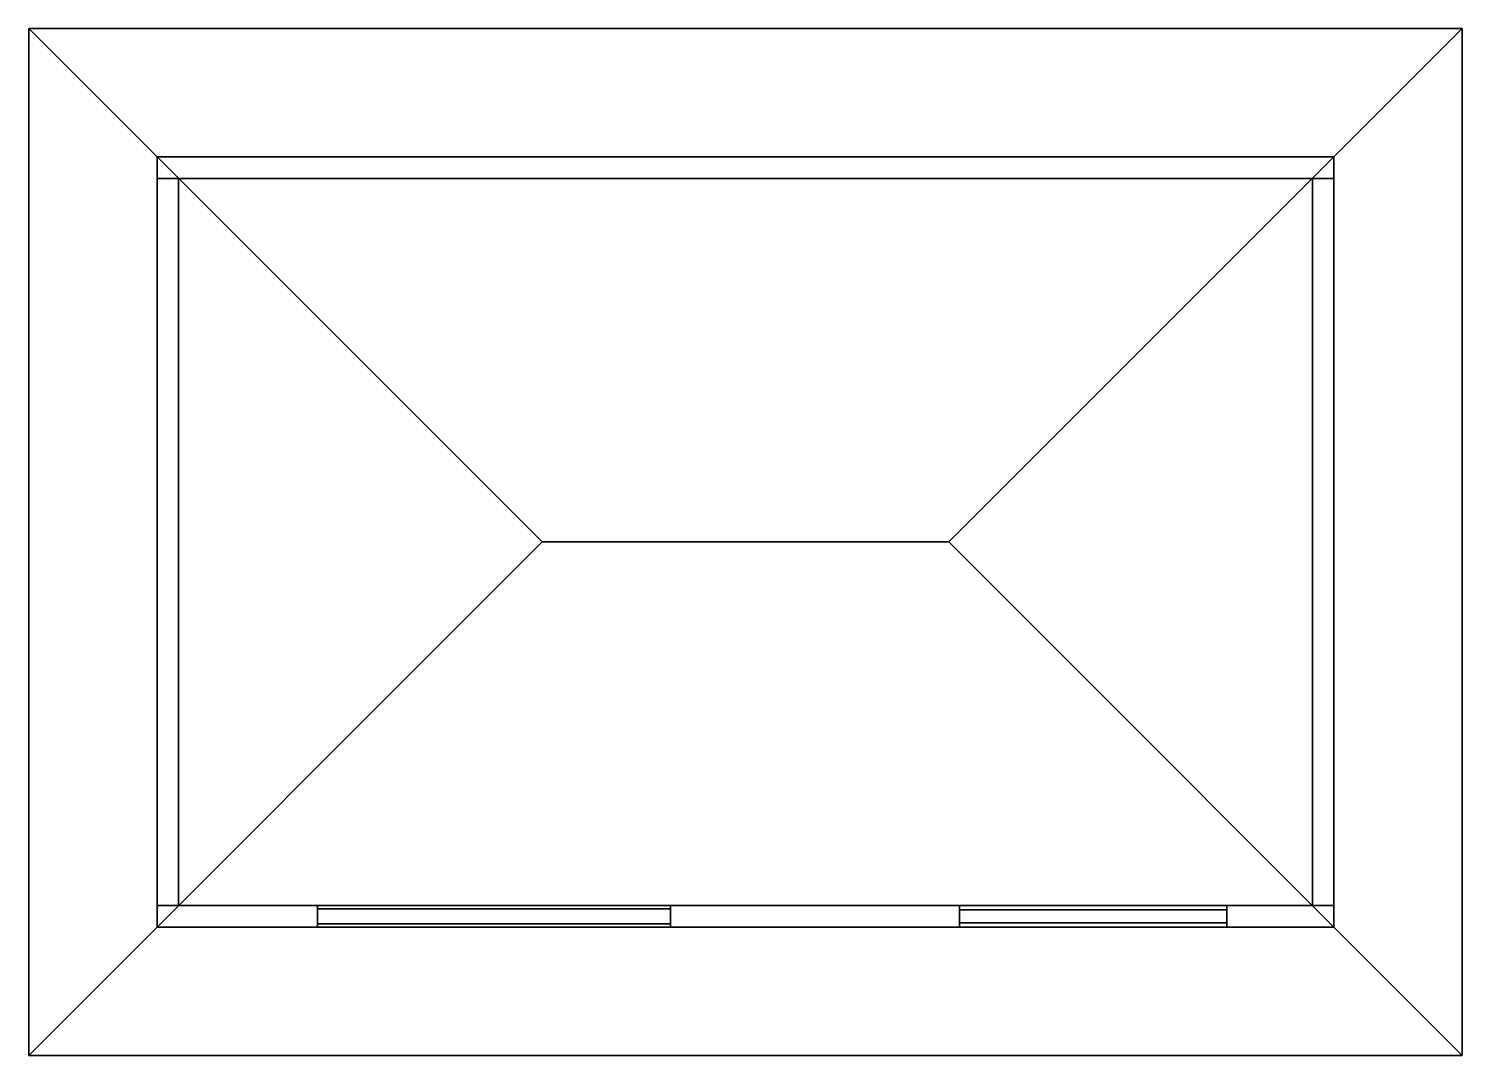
# Model space of a CAD drawing. Header units: metres. Extents: x -1200 to 12200, y -1200 to 8400.
import ezdxf

# ---------------------------------------------------------------- set-up
doc = ezdxf.new("R2010")
doc.units = ezdxf.units.M
for name, color, linetype in [('BIM_CuaDi', 34, 'Continuous'), ('BIM_CuaSo', 140, 'Continuous'), ('BIM_Mai', 150, 'Continuous'), ('BIM_Nen', 8, 'Continuous'), ('BIM_Tuong', 7, 'Continuous')]:
    doc.layers.add(name, color=color, linetype=linetype)

msp = doc.modelspace()

# ---------------------------------------------------------------- linework, layer by layer
at = {"layer": 'BIM_CuaDi'}
for points in [[(1500, 170), (4800, 170), (4800, 30), (1500, 30)], [(1500, 30, 2700), (4800, 30, 2700), (4800, 170, 2700), (1500, 170, 2700)], [(4800, 170), (1500, 170), (1500, 170, 2700), (4800, 170, 2700)], [(1500, 170), (1500, 30), (1500, 30, 2700), (1500, 170, 2700)], [(4800, 30), (4800, 170), (4800, 170, 2700), (4800, 30, 2700)], [(1500, 30), (4800, 30), (4800, 30, 2700), (1500, 30, 2700)]]:
    msp.add_3dface(points, dxfattribs=at)
at = {"layer": 'BIM_CuaSo'}
for points in [[(7500, 160, 350), (10000, 160, 350), (10000, 40, 350), (7500, 40, 350)], [(7500, 40, 2700), (10000, 40, 2700), (10000, 160, 2700), (7500, 160, 2700)], [(10000, 160, 350), (7500, 160, 350), (7500, 160, 2700), (10000, 160, 2700)], [(7500, 160, 350), (7500, 40, 350), (7500, 40, 2700), (7500, 160, 2700)], [(10000, 40, 350), (10000, 160, 350), (10000, 160, 2700), (10000, 40, 2700)], [(7500, 40, 350), (10000, 40, 350), (10000, 40, 2700), (7500, 40, 2700)]]:
    msp.add_3dface(points, dxfattribs=at)
at = {"layer": 'BIM_Mai'}
for points in [[(-1200, 8400, 2800), (12200, 8400, 2800), (12200, -1200, 2800), (-1200, -1200, 2800)], [(12200, 8400, 2800), (-1200, 8400, 2800), (3600, 3600, 4940), (7400, 3600, 4940)], [(-1200, 8400, 2800), (-1200, -1200, 2800), (3600, 3600, 4940)], [(12200, -1200, 2800), (12200, 8400, 2800), (7400, 3600, 4940)], [(-1200, -1200, 2800), (12200, -1200, 2800), (7400, 3600, 4940), (3600, 3600, 4940)]]:
    msp.add_3dface(points, dxfattribs=at)
at = {"layer": 'BIM_Nen'}
for points in [[(0, 7200, -470), (11000, 7200, -470), (11000, 0, -470), (0, 0, -470)], [(0, 0), (11000, 0), (11000, 7200), (0, 7200)], [(11000, 7200, -470), (0, 7200, -470), (0, 7200), (11000, 7200)], [(0, 7200, -470), (0, 0, -470), (0, 0), (0, 7200)], [(11000, 0, -470), (11000, 7200, -470), (11000, 7200), (11000, 0)], [(0, 0, -470), (11000, 0, -470), (11000, 0), (0, 0)]]:
    msp.add_3dface(points, dxfattribs=at)
at = {"layer": 'BIM_Tuong'}
for points in [[(0, 7200), (11000, 7200), (11000, 7000), (0, 7000)], [(0, 7000, 2800), (11000, 7000, 2800), (11000, 7200, 2800), (0, 7200, 2800)], [(11000, 7200), (0, 7200), (0, 7200, 2800), (11000, 7200, 2800)], [(0, 7200), (0, 7000), (0, 7000, 2800), (0, 7200, 2800)], [(11000, 7000), (11000, 7200), (11000, 7200, 2800), (11000, 7000, 2800)], [(0, 7000), (11000, 7000), (11000, 7000, 2800), (0, 7000, 2800)], [(0, 7000), (200, 7000), (200, 200), (0, 200)], [(0, 200, 2800), (200, 200, 2800), (200, 7000, 2800), (0, 7000, 2800)], [(200, 7000), (0, 7000), (0, 7000, 2800), (200, 7000, 2800)], [(0, 7000), (0, 200), (0, 200, 2800), (0, 7000, 2800)], [(200, 200), (200, 7000), (200, 7000, 2800), (200, 200, 2800)], [(10800, 7000), (11000, 7000), (11000, 200), (10800, 200)], [(10800, 200, 2800), (11000, 200, 2800), (11000, 7000, 2800), (10800, 7000, 2800)], [(11000, 7000), (10800, 7000), (10800, 7000, 2800), (11000, 7000, 2800)], [(10800, 7000), (10800, 200), (10800, 200, 2800), (10800, 7000, 2800)], [(11000, 200), (11000, 7000), (11000, 7000, 2800), (11000, 200, 2800)], [(0, 200), (200, 200), (200, 200, 2800), (0, 200, 2800)], [(0, 200), (1500, 200), (1500, 0), (0, 0)], [(0, 0, 2800), (1500, 0, 2800), (1500, 200, 2800), (0, 200, 2800)], [(1500, 200), (0, 200), (0, 200, 2800), (1500, 200, 2800)], [(0, 200), (0, 0), (0, 0, 2800), (0, 200, 2800)], [(1500, 0), (1500, 200), (1500, 200, 2800), (1500, 0, 2800)], [(1500, 200, 2700), (4800, 200, 2700), (4800, 0, 2700), (1500, 0, 2700)], [(1500, 0, 2800), (4800, 0, 2800), (4800, 200, 2800), (1500, 200, 2800)], [(4800, 200, 2700), (1500, 200, 2700), (1500, 200, 2800), (4800, 200, 2800)], [(1500, 200, 2700), (1500, 0, 2700), (1500, 0, 2800), (1500, 200, 2800)], [(4800, 0, 2700), (4800, 200, 2700), (4800, 200, 2800), (4800, 0, 2800)], [(4800, 200), (7500, 200), (7500, 0), (4800, 0)], [(4800, 0, 2800), (7500, 0, 2800), (7500, 200, 2800), (4800, 200, 2800)], [(7500, 200), (4800, 200), (4800, 200, 2800), (7500, 200, 2800)], [(4800, 200), (4800, 0), (4800, 0, 2800), (4800, 200, 2800)], [(7500, 0), (7500, 200), (7500, 200, 2800), (7500, 0, 2800)], [(7500, 200), (10000, 200), (10000, 0), (7500, 0)], [(7500, 0, 350), (10000, 0, 350), (10000, 200, 350), (7500, 200, 350)], [(10000, 200), (7500, 200), (7500, 200, 350), (10000, 200, 350)], [(7500, 200), (7500, 0), (7500, 0, 350), (7500, 200, 350)], [(7500, 200, 2700), (10000, 200, 2700), (10000, 0, 2700), (7500, 0, 2700)], [(7500, 0, 2800), (10000, 0, 2800), (10000, 200, 2800), (7500, 200, 2800)], [(10000, 200, 2700), (7500, 200, 2700), (7500, 200, 2800), (10000, 200, 2800)], [(7500, 200, 2700), (7500, 0, 2700), (7500, 0, 2800), (7500, 200, 2800)], [(10000, 0), (10000, 200), (10000, 200, 350), (10000, 0, 350)], [(10000, 0, 2700), (10000, 200, 2700), (10000, 200, 2800), (10000, 0, 2800)], [(10000, 200), (11000, 200), (11000, 0), (10000, 0)], [(10000, 0, 2800), (11000, 0, 2800), (11000, 200, 2800), (10000, 200, 2800)], [(11000, 200), (10000, 200), (10000, 200, 2800), (11000, 200, 2800)], [(10000, 200), (10000, 0), (10000, 0, 2800), (10000, 200, 2800)], [(10800, 200), (11000, 200), (11000, 200, 2800), (10800, 200, 2800)], [(11000, 0), (11000, 200), (11000, 200, 2800), (11000, 0, 2800)], [(0, 0), (1500, 0), (1500, 0, 2800), (0, 0, 2800)], [(1500, 0, 2700), (4800, 0, 2700), (4800, 0, 2800), (1500, 0, 2800)], [(4800, 0), (7500, 0), (7500, 0, 2800), (4800, 0, 2800)], [(7500, 0), (10000, 0), (10000, 0, 350), (7500, 0, 350)], [(7500, 0, 2700), (10000, 0, 2700), (10000, 0, 2800), (7500, 0, 2800)], [(10000, 0), (11000, 0), (11000, 0, 2800), (10000, 0, 2800)]]:
    msp.add_3dface(points, dxfattribs=at)

doc.saveas('drawing.dxf')
